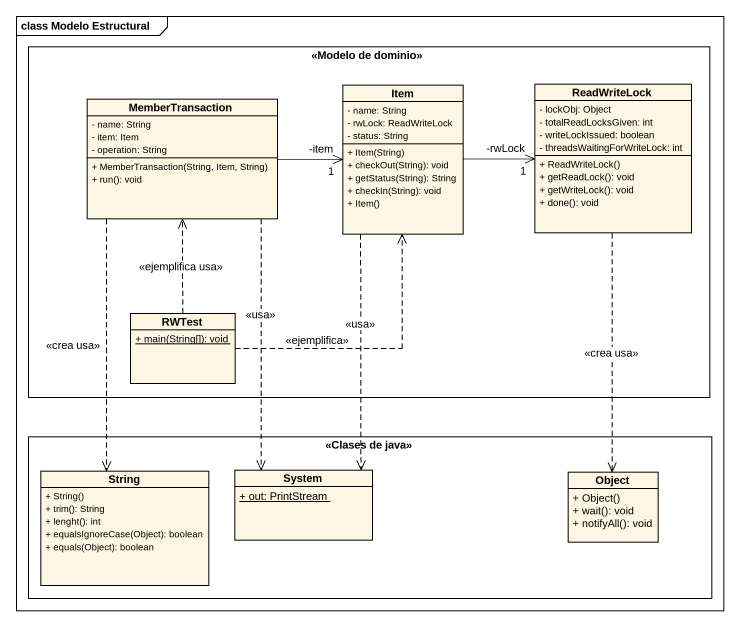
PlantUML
@startuml
mainframe class Modelo Estructural
hide circle
hide empty members
skinparam classAttributeIconSize 0
rectangle "<<Modelo de dominio>>" as Modelo_de_dominio {
  class MemberTransaction {
    - name: String
    - item: Item
    - operation: String
    + MemberTransaction(String, Item, String)
    + run(): void
  }
  class Item {
    - name: String
    - rwLock: ReadWriteLock
    - status: String
    + Item(String)
    + checkOut(String): void
    + getStatus(String): String
    + checkIn(String): void
    + Item()
  }
  class ReadWriteLock {
    - lockObj: Object
    - totalReadLocksGiven: int
    - writeLockIssued: boolean
    - threadsWaitingForWriteLock: int
    + ReadWriteLock()
    + getReadLock(): void
    + getWriteLock(): void
    + done(): void
  }
  class RWTest {
    {static} + main(String[]): void
  }
}
rectangle "<<Clases de java>>" as Clases_de_java {
  class String {
    + String()
    + trim(): String
    + lenght(): int
    + equalsIgnoreCase(Object): boolean
    + equals(Object): boolean
  }
  class System {
    {static} + out: PrintStream
  }
  class "Object" as Object_ {
    + Object()
    + wait(): void
    + notifyAll(): void
  }
}
MemberTransaction -right-> "-item\n1" Item
MemberTransaction ..> String : <<crea usa>>
MemberTransaction ..> System : <<usa>>
Item -right-> "-rwLock\n1" ReadWriteLock
Item ..> System : <<usa>>
ReadWriteLock ..> Object_ : <<crea usa>>
RWTest .up.> MemberTransaction : <<ejemplifica usa>>
RWTest .up.> Item : <<ejemplifica>>
@enduml
